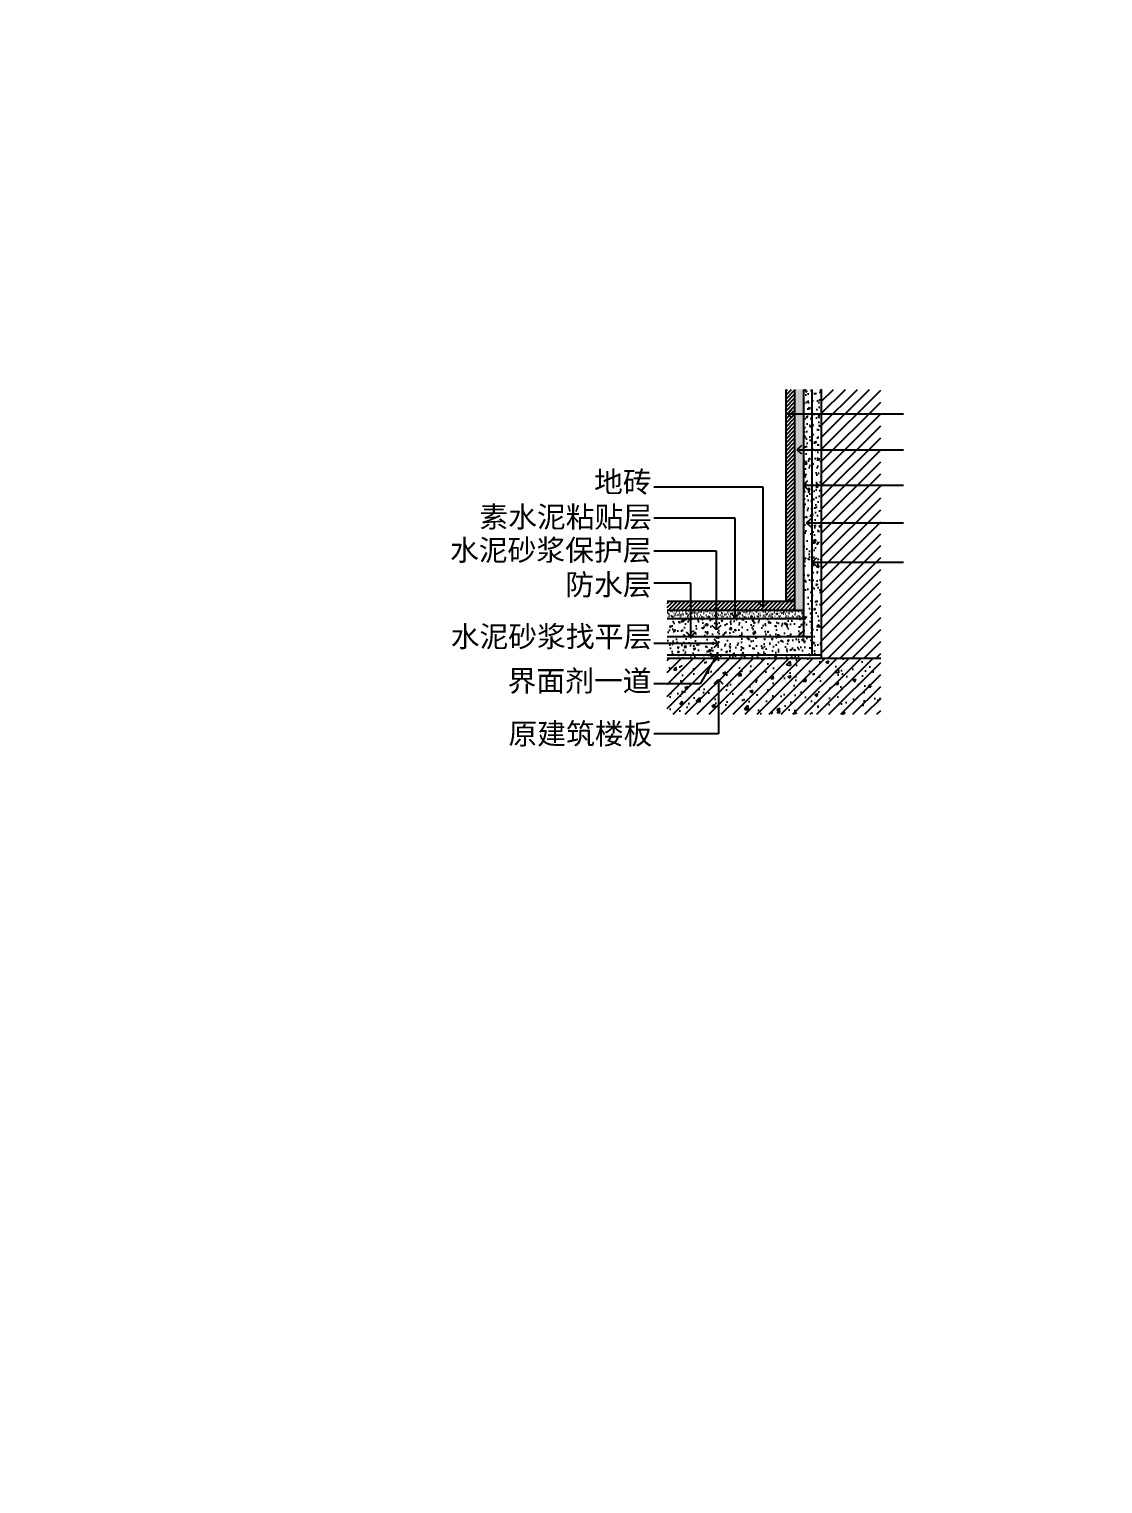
# Model space of a CAD drawing. Header units: millimetres. Extents: x 51249 to 2766742, y -599687 to -1280.
# Drawn here: x 68291 to 69498, y -125777 to -124140 of the extents above; entities that cross this region are included whole.
import ezdxf
from ezdxf.enums import TextEntityAlignment as Align

# ---------------------------------------------------------------- set-up
doc = ezdxf.new("R2010")
doc.units = ezdxf.units.MM
doc.header["$LTSCALE"] = 10
doc.header["$PDMODE"] = 3
doc.linetypes.add('$0$HIDDEN', pattern=[0.375, 0.25, -0.125])
doc.layers.add('D-Detail(节点图层)', color=134, linetype='Continuous')
doc.styles.add('DIM', font='SimSun.ttf', dxfattribs={"width": 0.7})
doc.styles.add('Fs', font='SimSun.ttf')
doc.dimstyles.new('25', dxfattribs={"dimscale": 25, "dimtxt": 2, "dimasz": 1, "dimexe": 1, "dimexo": 1, "dimgap": 0.5, "dimtad": 1, "dimdec": 0, "dimzin": 0, "dimdsep": 46, "dimtxsty": 'DIM', "dimblk": 'ARCHTICK', "dimcen": 0, "dimclrd": 5, "dimclre": 5, "dimclrt": 35, "dimadec": 0, "dimazin": 0, "dimtfac": 0.5, "dimtdec": 0, "dimtix": 1, "dimtmove": 2, "dimatfit": 2, "dimldrblk": 'A', "dimfxl": 0, "dimtolj": 1, "dimtzin": 0, "dimlwd": -1, "dimlwe": -1, "dimarcsym": 0})
doc.dimstyles.new('DIM', dxfattribs={"dimscale": 10, "dimtxt": 2, "dimasz": 1, "dimexe": 1, "dimexo": 1, "dimgap": 1, "dimtad": 1, "dimdec": 0, "dimzin": 0, "dimdsep": 46, "dimtxsty": 'DIM', "dimblk": 'ARCHTICK', "dimcen": 0, "dimclrd": 252, "dimclre": 252, "dimclrt": 33, "dimadec": 0, "dimazin": 0, "dimtfac": 0.5, "dimtdec": 0, "dimtix": 1, "dimtmove": 2, "dimatfit": 2, "dimldrblk": 'OPEN90', "dimfxl": 0, "dimtolj": 1, "dimtzin": 0, "dimlwd": -1, "dimlwe": -1, "dimarcsym": 0})
pattern_1 = [(50, (68187.162, -133635.708), (18.218467, -1.593909), [1.905, -20.955]), (355, (68187.162, -133635.708), (-3.524342, 19.105685), [1.524, -16.76406]), (100.45144, (68188.68, -133635.84), (14.694125, 17.511775), [1.619, -17.809024]), (46.1842, (68187.162, -133630.628), (27.107904, -4.204233), [2.8575, -31.4325]), (96.63556, (68189.42, -133630.978), (23.74041, 24.74261), [2.4285, -26.71356]), (351.18415, (68187.162, -133630.628), (23.74041, 24.74261), [2.286, -25.14597]), (21, (68189.702, -133631.898), (15.16144, -10.22652), [1.905, -20.955]), (326, (68189.702, -133631.898), (6.180203, 18.418797), [1.524, -16.764]), (71.45144, (68190.966, -133632.75), (21.341642, 8.192277), [1.619, -17.808994]), (37.5, (68187.162, -133635.7075), (0.3088603, 8.455504), [0, -16.5608, 0, -17.018, 0, -16.8275]), (7.5, (68187.162, -133635.7075), (6.681966, 10.0180575), [0, -9.7028, 0, -16.1798, 0, -6.4135]), (327.5, (68181.498, -133635.7075), (13.5590595, -0.5728744), [0, -6.35, 0, -19.812, 0, -26.289]), (317.5, (68178.958, -133635.708), (14.812918, 2.542649), [0, -8.255, 0, -13.1572, 0, -18.669])]
pattern_2 = [(37.5, (68187.162, -133635.7075), (-0.1600031, 4.8941324), [0, -3.8608, 0, -4.318, 0, -4.1275]), (7.5, (68187.162, -133635.7075), (4.495233, 7.168251), [0, -2.0828, 0, -3.4798, 0, -1.3335]), (327.5, (68184.038, -133635.7075), (7.9099237, 0.0143718), [0, -1.27, 0, -4.572, 0, -5.969]), (317.5, (68184.038, -133635.7075), (7.6355645, 2.229293), [0, -0.635, 0, -2.9972, 0, -3.429])]

# ---------------------------------------------------------------- blocks, each defined once
blk = doc.blocks.new('_ArchTick')
at = {"color": 0, "linetype": 'ByBlock', "const_width": 0.15}
blk.add_lwpolyline([(-0.5, -0.5), (0.5, 0.5)], dxfattribs=at)
blk = doc.blocks.new('_Open90')
at = {"color": 0, "linetype": 'ByBlock', "lineweight": -2}
for p, q in [((0, 0), (-1, 0)), ((-0.5, 0.5), (0, 0)), ((0, 0), (-0.5, -0.5))]:
    blk.add_line(p, q, dxfattribs=at)
blk = doc.blocks.new('*D1063')
at = {"layer": 'D-Detail(节点图层)', "color": 5, "ltscale": 0.15}
for p, q in [((2766617, -121582.1), (2766742, -121582.1)), ((2766717, -121582.1), (2766717, -599673.1)), ((2766698.3, -599673.1), (2766742, -599673.1))]:
    blk.add_line(p, q, dxfattribs=at)
at = {"layer": 'Defpoints', "color": 0, "ltscale": 0.15}
for p in [(55453.8, -121582.1), (2766673.3, -599673.1), (2766717, -599673.1)]:
    blk.add_point(p, dxfattribs=at)
at = {"layer": 'D-Detail(节点图层)', "color": 5, "ltscale": 0.15, "xscale": 25, "yscale": 25, "zscale": 25}
for p, rotation in [((2766717, -121582.1), 90), ((2766717, -599673.1), 270)]:
    blk.add_blockref('_ArchTick', p, dxfattribs=dict(at, rotation=rotation))
at = {"layer": 'D-Detail(节点图层)', "color": 35, "ltscale": 0.15, "insert": (2766679.5, -360627.6), "char_height": 50, "attachment_point": 5, "rotation": 90, "style": 'DIM'}
blk.add_mtext('\\A1;478091', dxfattribs=at)
blk = doc.blocks.new('A')
for p, q in [((-1.435, 1.148), (-1.09, 1.437)), ((-1.09, 1.437), (0, 0)), ((-1.435, 1.148), (-0.369, 0)), ((-0.369, 0), (-2.127, 0)), ((-1.435, -1.148), (-0.369, 0)), ((-1.09, -1.437), (0, 0)), ((-1.435, -1.148), (-1.09, -1.437))]:
    blk.add_line(p, q)
for points in [[(-1.435, 1.148), (-1.09, 1.437), (-0.369, 0), (0, 0)], [(-1.435, -1.148), (-1.09, -1.437), (-0.369, 0), (0, 0)]]:
    blk.add_solid(points)

msp = doc.modelspace()

# ---------------------------------------------------------------- hatches: boundary and pattern name
h = msp.add_hatch()
h.set_pattern_fill('ANSI31', color=8, style=0)
h.set_pattern_definition([(45, (87013.998, -133727.9982), (-2.24506403, 2.24506403), [])])
h.paths.add_polyline_path([(69141.5, -124782.7), (69151.5, -124782.7), (69151.5, -124545.5), (69141.5, -124545.5)])
h = msp.add_hatch()
h.set_pattern_fill('AR-SAND', color=8, scale=0.1, style=0)
h.set_pattern_definition(pattern_2)
h.paths.add_polyline_path([(69161.5, -124545.5), (69151.5, -124545.5), (69151.5, -124793.7), (69161.5, -124793.7)])
h = msp.add_hatch()
h.set_pattern_fill('AR-CONC', color=8, scale=0.1, style=0)
h.set_pattern_definition(pattern_1)
h.paths.add_polyline_path([(69181.5, -124545.5), (69161.5, -124545.5), (69161.5, -124803.7), (69181.5, -124803.7)])
h = msp.add_hatch()
h.set_pattern_fill('ANSI31', color=8, scale=3, style=0)
h.set_pattern_definition([(45, (68187.162, -133635.7075), (-6.735192, 6.735192), [])])
h.paths.add_polyline_path([(69248.4, -124847.8), (69248.3, -124545.5), (69181.5, -124545.5), (69181.5, -124847.8)])
h = msp.add_hatch()
h.set_pattern_fill('ANSI31', color=8, style=0)
h.set_pattern_definition([(45, (68187.1622, -133635.7075), (-2.245064, 2.245064), [])])
h.paths.add_polyline_path([(69008.2, -124783.7), (69008.2, -124793.7), (69151.5, -124793.7), (69151.5, -124783.7)])
h = msp.add_hatch()
h.set_pattern_fill('AR-SAND', color=8, scale=0.1, style=0)
h.set_pattern_definition(pattern_2)
h.paths.add_polyline_path([(69008.2, -124793.7), (69008.2, -124803.7), (69161.5, -124803.7), (69161.5, -124793.7)])
h = msp.add_hatch()
h.set_pattern_fill('AR-CONC', color=8, scale=0.1, style=0)
h.set_pattern_definition(pattern_1)
h.paths.add_polyline_path([(69008.2, -124803.7), (69008.2, -124823.7), (69181.5, -124823.7), (69181.5, -124803.7)])
h = msp.add_hatch()
h.set_pattern_fill('AR-CONC', color=8, scale=0.1, style=0)
h.set_pattern_definition(pattern_1)
h.paths.add_polyline_path([(69008.2, -124823.7), (69008.2, -124847.8), (69181.5, -124847.8), (69181.5, -124823.7)])
h = msp.add_hatch()
h.set_pattern_fill('ANSI31', color=8, scale=3, style=0)
h.set_pattern_definition([(45, (-1180239.976, 67636.66), (-6.73519209, 6.73519209), [])])
h.paths.add_polyline_path([(69008.2, -124847.8), (69008.2, -124911), (69248.3, -124911), (69248.3, -124847.8)])
h = msp.add_hatch()
h.set_pattern_fill('AR-CONC', color=8, scale=0.2, style=0)
h.set_pattern_definition([(50, (68187.162, -133585.708), (36.43693, -3.18782), [3.81, -41.91]), (355, (68187.162, -133585.708), (-7.04868, 38.21137), [3.048, -33.52812]), (100.45144, (68190.2, -133585.973), (29.38825, 35.02355), [3.238, -35.61805]), (46.1842, (68187.16, -133575.548), (54.2158, -8.40847), [5.715, -62.865]), (96.63556, (68191.68, -133576.25), (47.48083, 49.48522), [4.857, -53.42712]), (351.18415, (68187.16, -133575.55), (47.48083, 49.48522), [4.572, -50.29195]), (21, (68192.242, -133578.088), (30.32288, -20.45304), [3.81, -41.91]), (326, (68192.242, -133578.088), (12.3604, 36.8376), [3.048, -33.528]), (71.45144, (68194.77, -133579.792), (42.68328, 16.38455), [3.238, -35.61799]), (37.5, (68187.162, -133585.708), (0.61772, 16.911008), [0, -33.1216, 0, -34.036, 0, -33.655]), (7.5, (68187.162, -133585.708), (13.363933, 20.036115), [0, -19.4056, 0, -32.3596, 0, -12.827]), (327.5, (68175.834, -133585.708), (27.11812, -1.145749), [0, -12.7, 0, -39.624, 0, -52.578]), (317.5, (68170.754, -133585.708), (29.625836, 5.0853), [0, -16.51, 0, -26.3144, 0, -37.338])])
h.paths.add_polyline_path([(69008.2, -124847.8), (69008.2, -124911), (69248.3, -124911), (69248.4, -124847.8)])

# ---------------------------------------------------------------- linework, layer by layer
at = {"color": 4}
for p, q in [((69141.5, -124545.5), (69141.5, -124782.7)), ((69151.5, -124545.5), (69151.5, -124793.7)), ((69161.5, -124545.5), (69161.5, -124823.7)), ((69171.3, -124844), (69171.3, -124545.5)), ((69008.2, -124783.7), (69151.5, -124783.7)), ((69008.2, -124793.7), (69161.5, -124793.7)), ((69141.5, -124782.7), (69151.5, -124782.7)), ((69008.2, -124844), (69181.5, -124844))]:
    msp.add_line(p, q, dxfattribs=at)
at = {"color": 4, "ltscale": 5}
msp.add_line((69181.5, -124545.5), (69181.5, -124783.3), dxfattribs=at)
at = {"color": 5}
msp.add_line((69008.2, -124847.8), (69248.4, -124847.8), dxfattribs=at)
at = {"color": 8, "linetype": '$0$HIDDEN', "ltscale": 50, "const_width": 2}
for points in [[(69161.5, -124817.2), (69161.5, -124545.5)], [(69008.2, -124823.7), (69154.7, -124823.7)], [(69154.7, -124823.7), (69161.5, -124817.2)]]:
    msp.add_lwpolyline(points, dxfattribs=at)
at = {"color": 5}
msp.add_lwpolyline([(69181.5, -124545.5), (69181.5, -124847.8)], dxfattribs=at)
at = {"color": 4}
for points in [[(69161.5, -124803.7), (69008.2, -124803.7)], [(69171.3, -124823.7), (69008.2, -124823.7)]]:
    msp.add_lwpolyline(points, dxfattribs=at)

# ---------------------------------------------------------------- texts
at = {"color": 1, "style": 'Fs'}
for s, p in [('地砖', (68990.7, -124661.5)), ('素水泥粘贴层', (68991.2, -124700.7, 0)), ('水泥砂浆保护层', (68990.5, -124738.1, 0)), ('防水层', (68990.7, -124776.9, 0)), ('水泥砂浆找平层', (68991.3, -124835.3, 0)), ('界面剂一道', (68990.5, -124885.2, 0)), ('原建筑楼板', (68991.5, -124944.7, 0))]:
    msp.add_text(s, height=23.72, dxfattribs=at).set_placement(p, align=Align.RIGHT)

# ---------------------------------------------------------------- dimensions: what is measured, and where the dimension line sits
at = {"layer": 'D-Detail(节点图层)', "color": 251, "ltscale": 0.15}
dim = msp.add_linear_dim(base=(2766717, -599673.1), p1=(55453.8, -121582.1), p2=(2766673.3, -599673.1), angle=90, dimstyle='25', dxfattribs=at)
dim.commit()
dim.dimension.update_dxf_attribs({"geometry": '*D1063', "text_midpoint": (2766679.5, -360627.6)})

# ---------------------------------------------------------------- leaders
at = {"color": 1}
for points in [[(69143.8, -124572.9), (69273.8, -124572.9)], [(69154.5, -124613.4), (69273.8, -124613.4)], [(69161.5, -124653.1), (69273.8, -124653.1)], [(69116, -124790.1), (69116, -124655.3), (68993, -124655.3)], [(69084.8, -124802.1), (69084.8, -124690.4), (68993, -124690.4)], [(69165, -124695.6), (69273.8, -124695.6)], [(69063.7, -124815.9), (69063.7, -124727.4), (68993, -124727.4)], [(69171.3, -124739.7), (69273.8, -124739.7)], [(69034.9, -124823.7), (69034.9, -124763.5), (68993, -124763.5)], [(69065.7, -124831.2), (68993, -124831.2)], [(69064.1, -124844), (69045.2, -124876.8), (68993, -124876.8)], [(69065.9, -124871.8), (69065.9, -124933), (68993, -124933)]]:
    msp.add_leader(points, dimstyle='DIM', override={"dimtad": 0}, dxfattribs=at)

doc.saveas('drawing.dxf')
